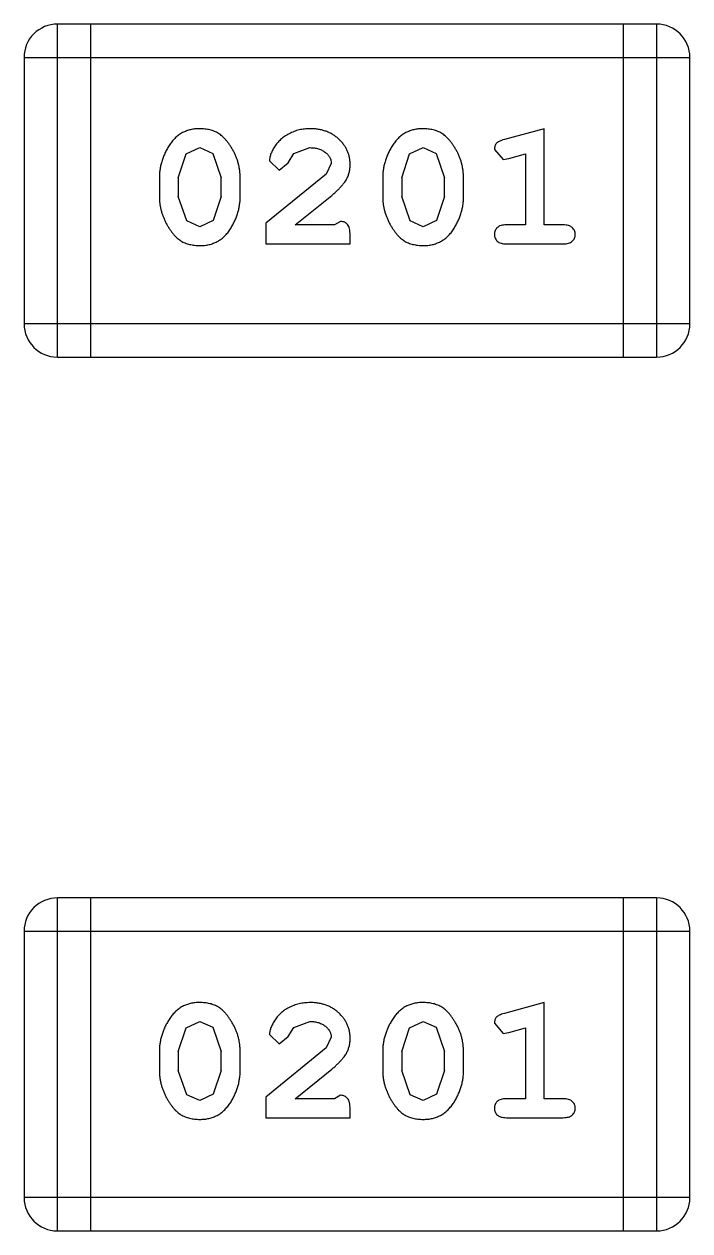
# Model space of a CAD drawing. Header units: inches. Extents: x 246 to 500, y -220 to -17.
# Drawn here: x 464.335 to 464.945, y -160.911 to -159.806 of the extents above; entities that cross this region are included whole.
import ezdxf

# ---------------------------------------------------------------- set-up
doc = ezdxf.new("R2010")
doc.units = ezdxf.units.IN
doc.header["$LTSCALE"] = 1.21
doc.header["$MEASUREMENT"] = 0
doc.layers.get('0').update_dxf_attribs({"linetype": 'CONTINUOUS'})

msp = doc.modelspace()

# ---------------------------------------------------------------- linework, layer by layer
at = {"color": 7, "linetype": 'Continuous'}
for p, q in [((464.9145, -159.8061), (464.3658, -159.8061)), ((464.3658, -160.1109), (464.3658, -159.8061)), ((464.3963, -160.1109), (464.3963, -159.8061)), ((464.884, -159.8061), (464.884, -160.1109)), ((464.9145, -159.8061), (464.9145, -160.1109)), ((464.3354, -159.8366), (464.945, -159.8366)), ((464.3354, -159.8366), (464.3354, -160.0805)), ((464.945, -160.0805), (464.945, -159.8366)), ((464.8116, -159.9019), (464.7751, -159.9118)), ((464.8116, -159.99), (464.8116, -159.9019)), ((464.4765, -159.9468), (464.4838, -159.925)), ((464.4838, -159.925), (464.4962, -159.9192)), ((464.4962, -159.9192), (464.5083, -159.9245)), ((464.5083, -159.9245), (464.5159, -159.9468)), ((464.5772, -159.9331), (464.5822, -159.9246)), ((464.5822, -159.9246), (464.5971, -159.9192)), ((464.6811, -159.9468), (464.6883, -159.925)), ((464.6883, -159.925), (464.7007, -159.9192)), ((464.7007, -159.9192), (464.7128, -159.9245)), ((464.7128, -159.9245), (464.7204, -159.9468)), ((464.766, -159.921), (464.7739, -159.9302)), ((464.7739, -159.9302), (464.7793, -159.9292)), ((464.7793, -159.9292), (464.7943, -159.925)), ((464.7943, -159.925), (464.7943, -159.99)), ((464.5599, -159.9312), (464.5688, -159.9397)), ((464.5688, -159.9397), (464.5772, -159.9331)), ((464.6166, -159.9337), (464.6118, -159.9435)), ((464.4592, -159.9465), (464.4592, -159.9643)), ((464.4765, -159.9468), (464.4765, -159.964)), ((464.5159, -159.964), (464.5159, -159.9468)), ((464.5332, -159.9643), (464.5332, -159.9465)), ((464.6118, -159.9435), (464.5568, -159.9884)), ((464.6638, -159.9465), (464.6638, -159.9643)), ((464.6811, -159.9468), (464.6811, -159.964)), ((464.7204, -159.964), (464.7204, -159.9468)), ((464.7377, -159.9643), (464.7377, -159.9465)), ((464.4842, -159.9863), (464.4765, -159.964)), ((464.5159, -159.964), (464.5086, -159.9858)), ((464.5835, -159.99), (464.6171, -159.963)), ((464.6887, -159.9863), (464.6811, -159.964)), ((464.7204, -159.964), (464.7131, -159.9858)), ((464.4963, -159.9916), (464.4842, -159.9863)), ((464.5086, -159.9858), (464.4963, -159.9916)), ((464.5568, -159.9884), (464.5568, -160.0073)), ((464.6197, -159.99), (464.5835, -159.99)), ((464.6252, -159.9869), (464.6197, -159.99)), ((464.7008, -159.9916), (464.6887, -159.9863)), ((464.7131, -159.9858), (464.7008, -159.9916)), ((464.7943, -159.99), (464.777, -159.99)), ((464.8289, -159.99), (464.8116, -159.99)), ((464.6339, -160.0073), (464.6339, -159.9994)), ((464.5568, -160.0073), (464.6339, -160.0073)), ((464.777, -160.0073), (464.8289, -160.0073)), ((464.945, -160.0805), (464.3354, -160.0805)), ((464.3658, -160.1109), (464.9145, -160.1109)), ((464.9145, -160.6061), (464.3658, -160.6061)), ((464.3658, -160.9109), (464.3658, -160.6061)), ((464.3963, -160.9109), (464.3963, -160.6061)), ((464.884, -160.6061), (464.884, -160.9109)), ((464.9145, -160.6061), (464.9145, -160.9109)), ((464.3354, -160.6366), (464.945, -160.6366)), ((464.3354, -160.6366), (464.3354, -160.8805)), ((464.945, -160.8805), (464.945, -160.6366)), ((464.8116, -160.7019), (464.7751, -160.7118)), ((464.8116, -160.79), (464.8116, -160.7019)), ((464.4838, -160.725), (464.4962, -160.7192)), ((464.4962, -160.7192), (464.5083, -160.7245)), ((464.5083, -160.7245), (464.5159, -160.7468)), ((464.5772, -160.7331), (464.5822, -160.7246)), ((464.5822, -160.7246), (464.5971, -160.7192)), ((464.6883, -160.725), (464.7007, -160.7192)), ((464.7007, -160.7192), (464.7128, -160.7245)), ((464.7128, -160.7245), (464.7204, -160.7468)), ((464.766, -160.7209), (464.7739, -160.7302)), ((464.4765, -160.7468), (464.4838, -160.725)), ((464.5599, -160.7312), (464.5688, -160.7397)), ((464.5688, -160.7397), (464.5772, -160.7331)), ((464.6166, -160.7337), (464.6118, -160.7434)), ((464.6811, -160.7468), (464.6883, -160.725)), ((464.7739, -160.7302), (464.7793, -160.7292)), ((464.7793, -160.7292), (464.7943, -160.725)), ((464.7943, -160.725), (464.7943, -160.79)), ((464.4592, -160.7465), (464.4592, -160.7643)), ((464.5332, -160.7643), (464.5332, -160.7465)), ((464.6118, -160.7434), (464.5568, -160.7884)), ((464.6638, -160.7465), (464.6638, -160.7643)), ((464.7377, -160.7643), (464.7377, -160.7465)), ((464.4765, -160.7468), (464.4765, -160.764)), ((464.5159, -160.764), (464.5159, -160.7468)), ((464.6811, -160.7468), (464.6811, -160.764)), ((464.7204, -160.764), (464.7204, -160.7468)), ((464.4842, -160.7863), (464.4765, -160.764)), ((464.5159, -160.764), (464.5086, -160.7858)), ((464.5835, -160.79), (464.6171, -160.763)), ((464.6887, -160.7863), (464.6811, -160.764)), ((464.7204, -160.764), (464.7131, -160.7858)), ((464.4963, -160.7916), (464.4842, -160.7863)), ((464.5086, -160.7858), (464.4963, -160.7916)), ((464.5568, -160.7884), (464.5568, -160.8073)), ((464.6197, -160.79), (464.5835, -160.79)), ((464.6252, -160.7868), (464.6197, -160.79)), ((464.7008, -160.7916), (464.6887, -160.7863)), ((464.7131, -160.7858), (464.7008, -160.7916)), ((464.7943, -160.79), (464.777, -160.79)), ((464.8289, -160.79), (464.8116, -160.79)), ((464.6339, -160.8073), (464.6339, -160.7994)), ((464.5568, -160.8073), (464.6339, -160.8073)), ((464.777, -160.8073), (464.8289, -160.8073)), ((464.945, -160.8805), (464.3354, -160.8805)), ((464.3658, -160.9109), (464.9145, -160.9109))]:
    msp.add_line(p, q, dxfattribs=at)
for centre, start, end in [((464.3658, -159.8366), 89.9999, 179.9999), ((464.9145, -159.8366), 359.9999, 89.9999), ((464.3658, -160.0805), 179.9999, 269.9999), ((464.9145, -160.0805), 269.9999, 359.9999), ((464.3658, -160.6366), 89.9999, 179.9999), ((464.9145, -160.6366), 359.9999, 89.9999), ((464.3658, -160.8805), 179.9999, 269.9999), ((464.9145, -160.8805), 269.9999, 359.9999)]:
    msp.add_arc(centre, 0.0305, start, end, dxfattribs=at)
for points, knots in [([(464.496, -159.9019), (464.4946, -159.9019), (464.4918, -159.902), (464.4877, -159.9027), (464.4839, -159.9039), (464.4803, -159.9054), (464.477, -159.9075), (464.474, -159.91), (464.4712, -159.913), (464.4687, -159.9164), (464.4665, -159.92), (464.4646, -159.9236), (464.4629, -159.9274), (464.4616, -159.9311), (464.4605, -159.9349), (464.4598, -159.9388), (464.4593, -159.9426), (464.4593, -159.9452), (464.4592, -159.9465)], [0, 0, 0, 0, 0.06692, 0.130834, 0.19258, 0.252759, 0.312631, 0.373411, 0.436359, 0.501894, 0.568244, 0.632472, 0.69556, 0.757163, 0.818592, 0.878885, 0.939235, 1, 1, 1, 1]), ([(464.5332, -159.9465), (464.5332, -159.9455), (464.5331, -159.9433), (464.5328, -159.9401), (464.5323, -159.937), (464.5316, -159.9339), (464.5307, -159.9308), (464.5296, -159.9278), (464.5283, -159.9248), (464.5268, -159.922), (464.5252, -159.9192), (464.5236, -159.9167), (464.5219, -159.9144), (464.5202, -159.9123), (464.5185, -159.9104), (464.5168, -159.9088), (464.5151, -159.9073), (464.5127, -159.9058), (464.5095, -159.9042), (464.5054, -159.9029), (464.5008, -159.9021), (464.4977, -159.902), (464.496, -159.9019)], [0, 0, 0, 0, 0.049855, 0.099516, 0.148482, 0.19758, 0.246804, 0.296268, 0.346517, 0.397047, 0.446826, 0.49336, 0.537801, 0.579207, 0.617974, 0.654833, 0.689171, 0.722088, 0.786392, 0.853518, 0.924186, 1, 1, 1, 1]), ([(464.5972, -159.9019), (464.5955, -159.902), (464.5921, -159.9021), (464.5872, -159.9029), (464.5825, -159.9044), (464.578, -159.9064), (464.5738, -159.9088), (464.5702, -159.9117), (464.567, -159.9149), (464.5645, -159.9185), (464.5625, -159.922), (464.5611, -159.9254), (464.5601, -159.9284), (464.56, -159.9303), (464.5599, -159.9312)], [0, 0, 0, 0, 0.098286, 0.193983, 0.289056, 0.384352, 0.477435, 0.566197, 0.652355, 0.737986, 0.818188, 0.887401, 0.94802, 1, 1, 1, 1]), ([(464.6339, -159.9347), (464.6338, -159.9336), (464.6338, -159.9314), (464.6333, -159.9281), (464.6325, -159.925), (464.6313, -159.922), (464.6299, -159.9192), (464.6281, -159.9165), (464.626, -159.9139), (464.6236, -159.9114), (464.6209, -159.9092), (464.6181, -159.9072), (464.6151, -159.9056), (464.6118, -159.9042), (464.6084, -159.9032), (464.6048, -159.9024), (464.6011, -159.902), (464.5985, -159.9019), (464.5972, -159.9019)], [0, 0, 0, 0, 0.060981, 0.120256, 0.178148, 0.236115, 0.293993, 0.352864, 0.413358, 0.476056, 0.539296, 0.602396, 0.665116, 0.728325, 0.792919, 0.859317, 0.928302, 1, 1, 1, 1]), ([(464.7006, -159.9019), (464.6991, -159.9019), (464.6963, -159.902), (464.6922, -159.9027), (464.6884, -159.9039), (464.6848, -159.9054), (464.6815, -159.9075), (464.6785, -159.91), (464.6757, -159.913), (464.6732, -159.9164), (464.671, -159.92), (464.6691, -159.9236), (464.6674, -159.9274), (464.6661, -159.9311), (464.665, -159.9349), (464.6643, -159.9388), (464.6638, -159.9426), (464.6638, -159.9452), (464.6638, -159.9465)], [0, 0, 0, 0, 0.06692, 0.130834, 0.19258, 0.252759, 0.312631, 0.373411, 0.436359, 0.501894, 0.568244, 0.632472, 0.69556, 0.757163, 0.818592, 0.878885, 0.939235, 1, 1, 1, 1]), ([(464.7377, -159.9465), (464.7377, -159.9455), (464.7376, -159.9433), (464.7373, -159.9401), (464.7368, -159.937), (464.7361, -159.9339), (464.7352, -159.9308), (464.7341, -159.9278), (464.7328, -159.9248), (464.7313, -159.922), (464.7297, -159.9192), (464.7281, -159.9167), (464.7264, -159.9144), (464.7248, -159.9123), (464.723, -159.9104), (464.7213, -159.9088), (464.7196, -159.9073), (464.7172, -159.9058), (464.7141, -159.9042), (464.7099, -159.9029), (464.7053, -159.9021), (464.7022, -159.902), (464.7006, -159.9019)], [0, 0, 0, 0, 0.049855, 0.099516, 0.148482, 0.19758, 0.246804, 0.296268, 0.346517, 0.397047, 0.446826, 0.49336, 0.537801, 0.579207, 0.617974, 0.654833, 0.689171, 0.722088, 0.786392, 0.853518, 0.924186, 1, 1, 1, 1]), ([(464.7751, -159.9118), (464.7742, -159.912), (464.7726, -159.9125), (464.7706, -159.9134), (464.7689, -159.9143), (464.7677, -159.9153), (464.7669, -159.9165), (464.7664, -159.9178), (464.766, -159.9193), (464.766, -159.9204), (464.766, -159.921)], [0, 0, 0, 0, 0.187321, 0.344927, 0.475328, 0.579604, 0.674244, 0.773631, 0.882025, 1, 1, 1, 1]), ([(464.5971, -159.9192), (464.5985, -159.9193), (464.6012, -159.9193), (464.605, -159.9202), (464.6084, -159.9216), (464.6112, -159.9235), (464.6136, -159.9258), (464.6153, -159.9282), (464.6164, -159.9309), (464.6165, -159.9328), (464.6166, -159.9337)], [0, 0, 0, 0, 0.156344, 0.299348, 0.4327, 0.561, 0.682299, 0.791883, 0.89611, 1, 1, 1, 1]), ([(464.6171, -159.963), (464.618, -159.9622), (464.6197, -159.9607), (464.622, -159.9585), (464.6242, -159.9564), (464.626, -159.9544), (464.6276, -159.9525), (464.629, -159.9508), (464.6301, -159.9491), (464.6312, -159.9471), (464.6323, -159.9445), (464.6332, -159.9413), (464.6338, -159.938), (464.6338, -159.9358), (464.6339, -159.9347)], [0, 0, 0, 0, 0.103002, 0.197728, 0.285279, 0.365235, 0.437224, 0.502446, 0.560545, 0.611446, 0.707576, 0.80349, 0.900532, 1, 1, 1, 1]), ([(464.4592, -159.9643), (464.4593, -159.9653), (464.4593, -159.9675), (464.4596, -159.9707), (464.4601, -159.9738), (464.4608, -159.9769), (464.4617, -159.9799), (464.4628, -159.9829), (464.4641, -159.9859), (464.4655, -159.9888), (464.4671, -159.9915), (464.4687, -159.994), (464.4704, -159.9963), (464.472, -159.9985), (464.4737, -160.0003), (464.4754, -160.002), (464.4772, -160.0034), (464.4795, -160.005), (464.4827, -160.0066), (464.4869, -160.0079), (464.4915, -160.0087), (464.4946, -160.0088), (464.4963, -160.0089)], [0, 0, 0, 0, 0.049886, 0.09882, 0.148132, 0.19689, 0.246038, 0.295176, 0.345305, 0.395692, 0.445312, 0.491875, 0.535813, 0.577009, 0.616081, 0.652689, 0.687585, 0.720206, 0.785062, 0.85223, 0.923759, 1, 1, 1, 1]), ([(464.4963, -160.0089), (464.4977, -160.0088), (464.5006, -160.0088), (464.5046, -160.0081), (464.5085, -160.0069), (464.5121, -160.0053), (464.5154, -160.0033), (464.5184, -160.0008), (464.5212, -159.9979), (464.5237, -159.9945), (464.5259, -159.9909), (464.5278, -159.9872), (464.5295, -159.9835), (464.5308, -159.9797), (464.5319, -159.9759), (464.5326, -159.9721), (464.5331, -159.9682), (464.5332, -159.9656), (464.5332, -159.9643)], [0, 0, 0, 0, 0.067217, 0.131051, 0.19272, 0.252824, 0.312745, 0.373449, 0.436041, 0.501494, 0.567761, 0.632087, 0.695096, 0.757109, 0.817993, 0.878657, 0.939311, 1, 1, 1, 1]), ([(464.6638, -159.9643), (464.6638, -159.9653), (464.6638, -159.9675), (464.6641, -159.9707), (464.6646, -159.9738), (464.6653, -159.9769), (464.6662, -159.9799), (464.6673, -159.9829), (464.6686, -159.9859), (464.67, -159.9888), (464.6716, -159.9915), (464.6732, -159.994), (464.6749, -159.9963), (464.6765, -159.9985), (464.6782, -160.0003), (464.6799, -160.002), (464.6817, -160.0034), (464.684, -160.005), (464.6872, -160.0066), (464.6914, -160.0079), (464.696, -160.0087), (464.6992, -160.0088), (464.7008, -160.0089)], [0, 0, 0, 0, 0.049886, 0.09882, 0.148132, 0.19689, 0.246038, 0.295176, 0.345305, 0.395692, 0.445312, 0.491875, 0.535813, 0.577009, 0.616081, 0.652689, 0.687585, 0.720206, 0.785062, 0.85223, 0.923759, 1, 1, 1, 1]), ([(464.7008, -160.0089), (464.7022, -160.0088), (464.7051, -160.0088), (464.7092, -160.0081), (464.713, -160.0069), (464.7166, -160.0053), (464.7199, -160.0033), (464.7229, -160.0008), (464.7257, -159.9979), (464.7282, -159.9945), (464.7304, -159.9909), (464.7323, -159.9872), (464.734, -159.9835), (464.7354, -159.9797), (464.7364, -159.9759), (464.7372, -159.9721), (464.7376, -159.9682), (464.7377, -159.9656), (464.7377, -159.9643)], [0, 0, 0, 0, 0.067217, 0.131051, 0.19272, 0.252824, 0.312745, 0.373449, 0.436041, 0.501494, 0.567761, 0.632087, 0.695096, 0.757109, 0.817993, 0.878657, 0.939311, 1, 1, 1, 1]), ([(464.6339, -159.9994), (464.6338, -159.9984), (464.6338, -159.9964), (464.6334, -159.9937), (464.6327, -159.9914), (464.6316, -159.9897), (464.6303, -159.9884), (464.6288, -159.9875), (464.6271, -159.9869), (464.6258, -159.9869), (464.6252, -159.9869)], [0, 0, 0, 0, 0.1844, 0.34094, 0.473574, 0.586824, 0.690029, 0.789175, 0.890445, 1, 1, 1, 1]), ([(464.777, -159.99), (464.7761, -159.99), (464.7744, -159.9901), (464.7721, -159.9905), (464.7702, -159.9913), (464.7686, -159.9924), (464.7675, -159.9937), (464.7666, -159.9952), (464.7661, -159.9969), (464.766, -159.9981), (464.766, -159.9987)], [0, 0, 0, 0, 0.169102, 0.317658, 0.446239, 0.563118, 0.671828, 0.776546, 0.884858, 1, 1, 1, 1]), ([(464.84, -159.9987), (464.8399, -159.9981), (464.8399, -159.9969), (464.8394, -159.9952), (464.8385, -159.9937), (464.8373, -159.9924), (464.8358, -159.9913), (464.8338, -159.9905), (464.8315, -159.9901), (464.8298, -159.99), (464.8289, -159.99)], [0, 0, 0, 0, 0.11517, 0.223509, 0.328254, 0.438012, 0.553651, 0.682263, 0.830856, 1, 1, 1, 1]), ([(464.766, -159.9987), (464.766, -159.9993), (464.7661, -160.0005), (464.7666, -160.0021), (464.7674, -160.0036), (464.7686, -160.005), (464.7702, -160.0061), (464.7721, -160.0068), (464.7744, -160.0073), (464.7761, -160.0073), (464.777, -160.0073)], [0, 0, 0, 0, 0.115051, 0.223278, 0.329269, 0.437893, 0.554681, 0.682591, 0.83103, 1, 1, 1, 1]), ([(464.8289, -160.0073), (464.8298, -160.0073), (464.8315, -160.0073), (464.8338, -160.0068), (464.8358, -160.0061), (464.8373, -160.005), (464.8385, -160.0037), (464.8393, -160.0021), (464.8399, -160.0005), (464.8399, -159.9993), (464.84, -159.9987)], [0, 0, 0, 0, 0.169012, 0.317488, 0.445429, 0.560977, 0.67065, 0.776666, 0.88492, 1, 1, 1, 1]), ([(464.496, -160.7019), (464.4946, -160.7019), (464.4918, -160.702), (464.4877, -160.7027), (464.4839, -160.7038), (464.4803, -160.7054), (464.477, -160.7075), (464.4739, -160.71), (464.4712, -160.713), (464.4687, -160.7164), (464.4665, -160.72), (464.4646, -160.7236), (464.4629, -160.7273), (464.4616, -160.7311), (464.4605, -160.7349), (464.4598, -160.7387), (464.4593, -160.7426), (464.4593, -160.7452), (464.4592, -160.7465)], [0, 0, 0, 0, 0.06692, 0.130834, 0.19258, 0.252759, 0.312631, 0.373411, 0.436359, 0.501894, 0.568244, 0.632472, 0.69556, 0.757163, 0.818592, 0.878885, 0.939235, 1, 1, 1, 1]), ([(464.5332, -160.7465), (464.5332, -160.7454), (464.5331, -160.7433), (464.5328, -160.7401), (464.5323, -160.737), (464.5316, -160.7339), (464.5307, -160.7308), (464.5296, -160.7278), (464.5283, -160.7248), (464.5268, -160.722), (464.5252, -160.7192), (464.5236, -160.7167), (464.5219, -160.7144), (464.5202, -160.7122), (464.5185, -160.7104), (464.5168, -160.7087), (464.5151, -160.7073), (464.5127, -160.7058), (464.5095, -160.7042), (464.5054, -160.7028), (464.5008, -160.702), (464.4977, -160.7019), (464.496, -160.7019)], [0, 0, 0, 0, 0.049855, 0.099516, 0.148482, 0.19758, 0.246804, 0.296268, 0.346517, 0.397047, 0.446826, 0.49336, 0.537801, 0.579207, 0.617974, 0.654833, 0.689171, 0.722088, 0.786392, 0.853518, 0.924186, 1, 1, 1, 1]), ([(464.5972, -160.7019), (464.5955, -160.702), (464.5921, -160.7021), (464.5872, -160.7029), (464.5825, -160.7044), (464.578, -160.7063), (464.5738, -160.7088), (464.5702, -160.7117), (464.567, -160.7149), (464.5645, -160.7185), (464.5625, -160.722), (464.5611, -160.7254), (464.5601, -160.7284), (464.56, -160.7303), (464.5599, -160.7312)], [0, 0, 0, 0, 0.098286, 0.193983, 0.289056, 0.384352, 0.477435, 0.566197, 0.652355, 0.737986, 0.818188, 0.887401, 0.94802, 1, 1, 1, 1]), ([(464.6339, -160.7347), (464.6338, -160.7335), (464.6338, -160.7313), (464.6333, -160.7281), (464.6325, -160.725), (464.6313, -160.722), (464.6299, -160.7192), (464.6281, -160.7165), (464.626, -160.7139), (464.6236, -160.7114), (464.6209, -160.7092), (464.6181, -160.7072), (464.6151, -160.7056), (464.6118, -160.7042), (464.6084, -160.7032), (464.6048, -160.7024), (464.6011, -160.702), (464.5985, -160.7019), (464.5972, -160.7019)], [0, 0, 0, 0, 0.060981, 0.120256, 0.178148, 0.236115, 0.293993, 0.352864, 0.413358, 0.476056, 0.539296, 0.602396, 0.665116, 0.728325, 0.792919, 0.859317, 0.928302, 1, 1, 1, 1]), ([(464.7006, -160.7019), (464.6991, -160.7019), (464.6963, -160.702), (464.6922, -160.7027), (464.6884, -160.7038), (464.6848, -160.7054), (464.6815, -160.7075), (464.6785, -160.71), (464.6757, -160.713), (464.6732, -160.7164), (464.671, -160.72), (464.6691, -160.7236), (464.6674, -160.7273), (464.6661, -160.7311), (464.665, -160.7349), (464.6643, -160.7387), (464.6638, -160.7426), (464.6638, -160.7452), (464.6638, -160.7465)], [0, 0, 0, 0, 0.06692, 0.130834, 0.19258, 0.252759, 0.312631, 0.373411, 0.436359, 0.501894, 0.568244, 0.632472, 0.69556, 0.757163, 0.818592, 0.878885, 0.939235, 1, 1, 1, 1]), ([(464.7377, -160.7465), (464.7377, -160.7454), (464.7376, -160.7433), (464.7373, -160.7401), (464.7368, -160.737), (464.7361, -160.7339), (464.7352, -160.7308), (464.7341, -160.7278), (464.7328, -160.7248), (464.7313, -160.722), (464.7297, -160.7192), (464.7281, -160.7167), (464.7264, -160.7144), (464.7248, -160.7122), (464.723, -160.7104), (464.7213, -160.7087), (464.7196, -160.7073), (464.7172, -160.7058), (464.7141, -160.7042), (464.7099, -160.7028), (464.7053, -160.702), (464.7022, -160.7019), (464.7006, -160.7019)], [0, 0, 0, 0, 0.049855, 0.099516, 0.148482, 0.19758, 0.246804, 0.296268, 0.346517, 0.397047, 0.446826, 0.49336, 0.537801, 0.579207, 0.617974, 0.654833, 0.689171, 0.722088, 0.786392, 0.853518, 0.924186, 1, 1, 1, 1]), ([(464.7751, -160.7118), (464.7742, -160.712), (464.7726, -160.7125), (464.7706, -160.7134), (464.7689, -160.7143), (464.7677, -160.7153), (464.7669, -160.7165), (464.7664, -160.7178), (464.766, -160.7193), (464.766, -160.7204), (464.766, -160.7209)], [0, 0, 0, 0, 0.187321, 0.344927, 0.475328, 0.579604, 0.674244, 0.773631, 0.882025, 1, 1, 1, 1]), ([(464.5971, -160.7192), (464.5985, -160.7192), (464.6012, -160.7193), (464.605, -160.7202), (464.6084, -160.7216), (464.6112, -160.7235), (464.6136, -160.7257), (464.6153, -160.7282), (464.6163, -160.7309), (464.6165, -160.7328), (464.6166, -160.7337)], [0, 0, 0, 0, 0.156344, 0.299348, 0.4327, 0.561, 0.682299, 0.791883, 0.89611, 1, 1, 1, 1]), ([(464.6171, -160.763), (464.618, -160.7622), (464.6197, -160.7607), (464.622, -160.7585), (464.6242, -160.7564), (464.626, -160.7544), (464.6276, -160.7525), (464.629, -160.7507), (464.6301, -160.7491), (464.6312, -160.7471), (464.6323, -160.7445), (464.6332, -160.7413), (464.6338, -160.738), (464.6338, -160.7358), (464.6339, -160.7347)], [0, 0, 0, 0, 0.103002, 0.197728, 0.285279, 0.365235, 0.437224, 0.502446, 0.560545, 0.611446, 0.707576, 0.80349, 0.900532, 1, 1, 1, 1]), ([(464.4592, -160.7643), (464.4593, -160.7653), (464.4593, -160.7675), (464.4596, -160.7706), (464.4601, -160.7738), (464.4608, -160.7769), (464.4617, -160.7799), (464.4628, -160.7829), (464.4641, -160.7859), (464.4655, -160.7887), (464.4671, -160.7915), (464.4687, -160.794), (464.4704, -160.7963), (464.472, -160.7984), (464.4737, -160.8003), (464.4754, -160.802), (464.4772, -160.8034), (464.4795, -160.805), (464.4827, -160.8066), (464.4869, -160.8079), (464.4915, -160.8087), (464.4946, -160.8088), (464.4963, -160.8089)], [0, 0, 0, 0, 0.049886, 0.09882, 0.148132, 0.19689, 0.246038, 0.295176, 0.345305, 0.395692, 0.445312, 0.491875, 0.535813, 0.577009, 0.616081, 0.652689, 0.687585, 0.720206, 0.785062, 0.85223, 0.923759, 1, 1, 1, 1]), ([(464.4963, -160.8089), (464.4977, -160.8088), (464.5005, -160.8088), (464.5046, -160.808), (464.5085, -160.8069), (464.5121, -160.8053), (464.5154, -160.8033), (464.5184, -160.8008), (464.5212, -160.7978), (464.5237, -160.7945), (464.5259, -160.7909), (464.5278, -160.7872), (464.5295, -160.7835), (464.5308, -160.7797), (464.5319, -160.7759), (464.5326, -160.7721), (464.5331, -160.7682), (464.5332, -160.7656), (464.5332, -160.7643)], [0, 0, 0, 0, 0.067217, 0.131051, 0.19272, 0.252824, 0.312745, 0.373449, 0.436041, 0.501494, 0.567761, 0.632087, 0.695096, 0.757109, 0.817993, 0.878657, 0.939311, 1, 1, 1, 1]), ([(464.6638, -160.7643), (464.6638, -160.7653), (464.6638, -160.7675), (464.6641, -160.7706), (464.6646, -160.7738), (464.6653, -160.7769), (464.6662, -160.7799), (464.6673, -160.7829), (464.6686, -160.7859), (464.67, -160.7887), (464.6716, -160.7915), (464.6732, -160.794), (464.6749, -160.7963), (464.6765, -160.7984), (464.6782, -160.8003), (464.6799, -160.802), (464.6817, -160.8034), (464.684, -160.805), (464.6872, -160.8066), (464.6914, -160.8079), (464.696, -160.8087), (464.6992, -160.8088), (464.7008, -160.8089)], [0, 0, 0, 0, 0.049886, 0.09882, 0.148132, 0.19689, 0.246038, 0.295176, 0.345305, 0.395692, 0.445312, 0.491875, 0.535813, 0.577009, 0.616081, 0.652689, 0.687585, 0.720206, 0.785062, 0.85223, 0.923759, 1, 1, 1, 1]), ([(464.7008, -160.8089), (464.7022, -160.8088), (464.7051, -160.8088), (464.7092, -160.808), (464.713, -160.8069), (464.7166, -160.8053), (464.7199, -160.8033), (464.7229, -160.8008), (464.7257, -160.7978), (464.7282, -160.7945), (464.7304, -160.7909), (464.7323, -160.7872), (464.734, -160.7835), (464.7354, -160.7797), (464.7364, -160.7759), (464.7372, -160.7721), (464.7376, -160.7682), (464.7377, -160.7656), (464.7377, -160.7643)], [0, 0, 0, 0, 0.067217, 0.131051, 0.19272, 0.252824, 0.312745, 0.373449, 0.436041, 0.501494, 0.567761, 0.632087, 0.695096, 0.757109, 0.817993, 0.878657, 0.939311, 1, 1, 1, 1]), ([(464.6339, -160.7994), (464.6338, -160.7984), (464.6338, -160.7964), (464.6334, -160.7937), (464.6327, -160.7914), (464.6316, -160.7897), (464.6303, -160.7884), (464.6288, -160.7875), (464.6271, -160.7869), (464.6258, -160.7869), (464.6252, -160.7868)], [0, 0, 0, 0, 0.1844, 0.34094, 0.473574, 0.586824, 0.690029, 0.789175, 0.890445, 1, 1, 1, 1]), ([(464.777, -160.79), (464.7761, -160.79), (464.7744, -160.7901), (464.7721, -160.7905), (464.7702, -160.7913), (464.7686, -160.7923), (464.7675, -160.7937), (464.7666, -160.7952), (464.7661, -160.7969), (464.766, -160.798), (464.766, -160.7986)], [0, 0, 0, 0, 0.169102, 0.317658, 0.446239, 0.563118, 0.671828, 0.776546, 0.884858, 1, 1, 1, 1]), ([(464.8399, -160.7986), (464.8399, -160.798), (464.8399, -160.7969), (464.8393, -160.7952), (464.8385, -160.7937), (464.8373, -160.7924), (464.8358, -160.7913), (464.8338, -160.7905), (464.8315, -160.7901), (464.8298, -160.79), (464.8289, -160.79)], [0, 0, 0, 0, 0.11517, 0.223509, 0.328254, 0.438012, 0.553651, 0.682263, 0.830856, 1, 1, 1, 1]), ([(464.766, -160.7986), (464.766, -160.7993), (464.7661, -160.8004), (464.7666, -160.8021), (464.7674, -160.8036), (464.7686, -160.805), (464.7702, -160.806), (464.7721, -160.8068), (464.7744, -160.8072), (464.7761, -160.8073), (464.777, -160.8073)], [0, 0, 0, 0, 0.115051, 0.223278, 0.329269, 0.437893, 0.554681, 0.682591, 0.83103, 1, 1, 1, 1]), ([(464.8289, -160.8073), (464.8298, -160.8073), (464.8315, -160.8072), (464.8338, -160.8068), (464.8358, -160.8061), (464.8373, -160.805), (464.8385, -160.8036), (464.8393, -160.8021), (464.8399, -160.8004), (464.8399, -160.7993), (464.8399, -160.7986)], [0, 0, 0, 0, 0.169012, 0.317488, 0.445429, 0.560977, 0.67065, 0.776666, 0.88492, 1, 1, 1, 1])]:
    msp.add_open_spline(points, degree=3, knots=knots, dxfattribs=at)

doc.saveas('drawing.dxf')
